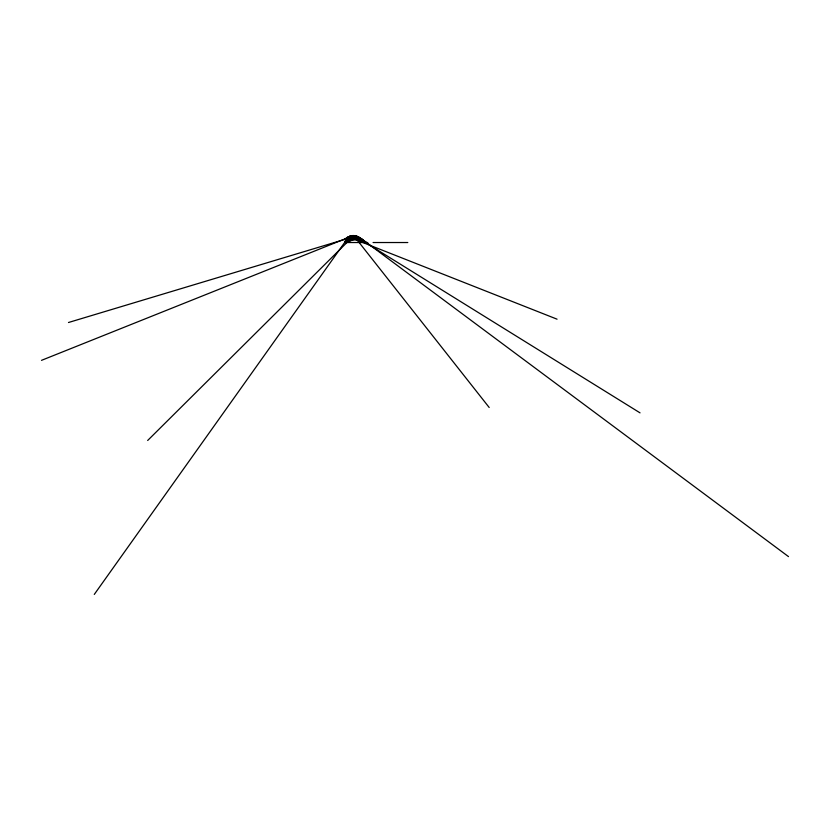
<?xml version="1.0" encoding="UTF-8"?>
<svg xmlns="http://www.w3.org/2000/svg" width="830" height="830" viewBox="0 0 830 830"><rect width="100%" height="100%" fill="white"/><g stroke="black" fill="none" stroke-linecap="round" stroke-linejoin="round"><path stroke-width="1.25" d="M788.5 556.608L366.507 242.526L359.826 238.324L356.838 237.837L356.402 239.05L489.192 407.489M41.5 360.345L344.606 239.05L346.266 238.999L344.606 242.526L94.278 594.425M356.423 238.49C355.624 234.413 347.936 235.979 345.301 238.791M640.034 412.863L365.449 242.526L360.22 240.181C359.131 235.699 350.561 233.209 349.015 238.511L350.084 238.469C353.424 231.134 362.565 239.849 366.507 242.526M68.475 322.507L346.795 238.812L347.988 237.058L350.862 235.855L354.815 235.782L357.128 237.816L357.834 239.621L360.22 240.181M350.084 238.469L351.132 238.501L353.414 235.679L357.554 237.681M345.145 241.655L348.808 237.224L346.131 238.739M345.654 239.05L350.924 238.501L356.402 239.05L350.571 237.515L344.606 239.05L345.654 239.05C348.092 235.917 353.435 235.855 356.433 238.293M351.132 238.501L352.148 238.615C354.4 232.825 360.791 238.418 363.716 240.576M352.148 238.615L353.134 238.801L355.769 236.353L358.55 237.847M147.667 440.481L346.919 242.526L353.331 239.642L357.834 239.621M346.266 238.999L351.318 235.793L357.242 236.56M345.425 241.219L348.953 238.418L348.922 237.691M345.809 238.677L347.376 237.909L346.919 242.526M348.808 237.224C346.867 238.833 346.919 239.279 345.166 238.843M353.134 238.801L354.088 239.05L356.765 236.975L361.569 239.227L357.668 236.664M348.32 241.634L349.804 240.835M350.768 237.515L350.976 238.48L344.606 242.526L367.773 242.526M346.795 238.812L347.915 238.625L349.575 236.27L351.775 235.948M351.059 240.275L355.707 239.455M373.075 242.526L407.8 242.526M354.472 236.747C358.778 236.737 362.938 239.196 365.449 242.526M357.149 239.569L358.633 239.808M357.128 237.816L361.517 239.144L362.741 241.146M358.353 237.816L359.048 238.034M360.096 240.15L362.803 241.177M354.088 239.05L557.054 319.177M363.499 240.441L364.629 241.208M350.976 238.48L351.173 240.223M349.046 241.177L348.953 238.418"/></g></svg>
